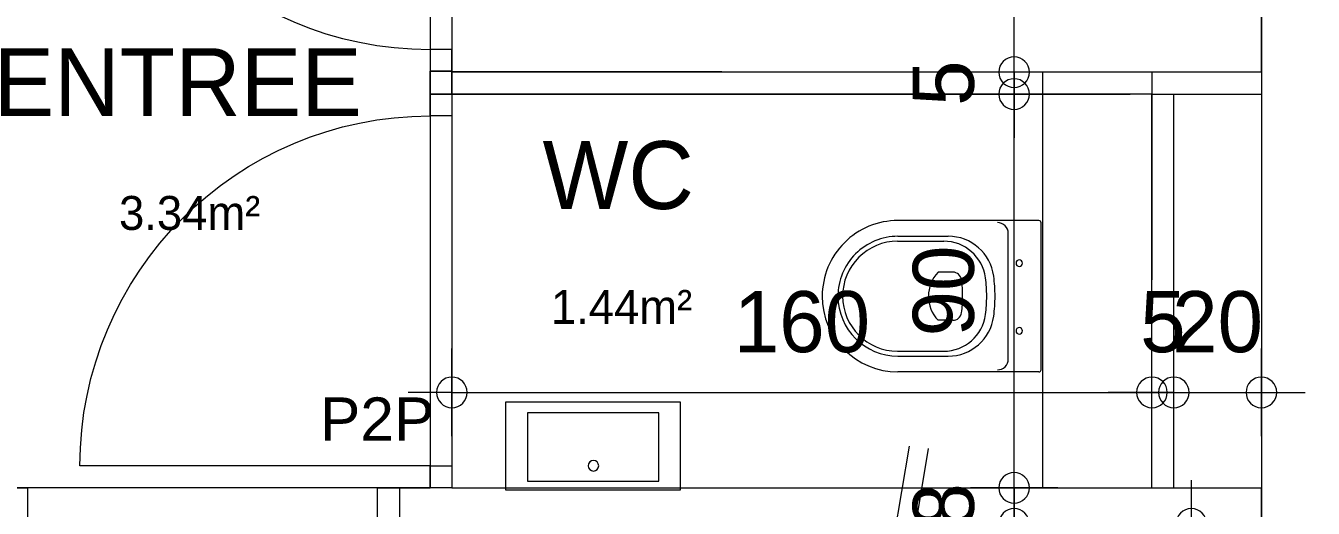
# Model space of a CAD drawing. Header units: metres. Extents: x -30.4 to 29.6, y -50.6 to 0.4.
# Drawn here: x -25.383 to -22.44, y -25.407 to -24.304 of the extents above; entities that cross this region are included whole.
import ezdxf
from ezdxf.enums import TextEntityAlignment as Align
from ezdxf.lldxf.tags import DXFTag

# ---------------------------------------------------------------- set-up
doc = ezdxf.new("R2010")
doc.units = ezdxf.units.M
doc.header["$MEASUREMENT"] = 0
for name, color, linetype in [('Calque commun', 7, 'Continuous'), ('Calque5', 7, 'Continuous'), ('Textes', 7, 'Continuous')]:
    doc.layers.add(name, color=color, linetype=linetype)
doc.styles.add('Arial4', font='arial.ttf', dxfattribs={"height": 0.098961})
doc.styles.add('Century Gothic', font='GOTHIC.TTF', dxfattribs={"height": 0.139636})
doc.styles.add('Century Gothic15', font='GOTHIC.TTF', dxfattribs={"height": 0.155151})
doc.styles.add('Century Gothic7', font='GOTHIC.TTF', dxfattribs={"height": 0.077575})
tags = doc.linetypes.add('DASHDOT2', pattern=[0.5, 0.25, -0.125, 0, -0.125]).pattern_tags.tags
tags[10:11] = [DXFTag(74, 4), DXFTag(75, 0), DXFTag(340, '0'), DXFTag(46, 1.0), DXFTag(50, 0.0), DXFTag(44, 0.0), DXFTag(45, 0.0)]
tags[8:9] = [DXFTag(74, 4), DXFTag(75, 0), DXFTag(340, '0'), DXFTag(46, 1.0), DXFTag(50, 0.0), DXFTag(44, 0.0), DXFTag(45, 0.0)]
tags[6:7] = [DXFTag(74, 4), DXFTag(75, 0), DXFTag(340, '0'), DXFTag(46, 1.0), DXFTag(50, 0.0), DXFTag(44, 0.0), DXFTag(45, 0.0)]
tags[4:5] = [DXFTag(74, 4), DXFTag(75, 0), DXFTag(340, '0'), DXFTag(46, 1.0), DXFTag(50, 0.0), DXFTag(44, 0.0), DXFTag(45, 0.0)]

# ---------------------------------------------------------------- blocks, each defined once
blk = doc.blocks.new('Block17413')
at = {"layer": 'Calque commun', "color": 7, "linetype": 'Continuous', "lineweight": 9}
blk.add_line((-22.5588, -22.7707), (-22.5588, -31.1306), dxfattribs=at)
blk = doc.blocks.new('@PRES_1_$$_1-40')
at = {"layer": 'Calque commun', "color": 5, "linetype": 'Continuous', "lineweight": 9}
blk.add_line((0.05, 0.05), (0.05, 0.85), dxfattribs=at)
at = {"layer": 'Calque commun', "color": 5, "linetype": 'Continuous', "lineweight": 9, "extrusion": (0, 0, -1)}
blk.add_arc((-0.05, 0.05), 0.8, 90, 180, dxfattribs=at)
at = {"layer": 'Calque commun', "color": 5, "linetype": 'Continuous', "lineweight": 9}
mesh = blk.add_polyface(dxfattribs=at)
corners = [(0, 0), (0, 0.05), (0.05, 0.05), (0.05, 0)]
mesh.append_faces([[corners[k] for k in face] for face in [(0, 1, 2, 3)]], dxfattribs={"color": 5})
mesh = blk.add_polyface(dxfattribs=at)
corners = [(0.85, 0), (0.85, 0.05), (0.9, 0.05), (0.9, 0)]
mesh.append_faces([[corners[k] for k in face] for face in [(0, 1, 2, 3)]], dxfattribs={"color": 5})
blk = doc.blocks.new('@PRES_1_$$_1-41')
at = {"layer": 'Calque commun', "color": 0, "linetype": 'Continuous', "lineweight": 9}
blk.add_line((0, 0), (0, 0.05), dxfattribs=at)
blk = doc.blocks.new('@PRES_1_$$_1-42')
at = {"layer": 'Calque commun', "color": 0, "linetype": 'Continuous', "lineweight": 9}
blk.add_line((0, 0), (0, 0.05), dxfattribs=at)
blk = doc.blocks.new('INTER_2D_COMB14')
at = {"layer": 'Calque5', "color": 0, "linetype": 'ByBlock', "lineweight": -2}
blk.add_blockref('@PRES_1_$$_1-40', (0, 0), dxfattribs=at)
at = {"layer": 'Calque5', "color": 15, "linetype": 'ByBlock', "lineweight": -2}
blk.add_blockref('@PRES_1_$$_1-41', (0, 0), dxfattribs=at)
at = {"layer": 'Calque5', "color": 15, "linetype": 'ByBlock', "lineweight": -2, "extrusion": (0, 0, -1), "xscale": -1, "yscale": -1, "zscale": -1, "rotation": -180}
blk.add_blockref('@PRES_1_$$_1-42', (-0.9, 0), dxfattribs=at)
blk = doc.blocks.new('PLACED_COMB14')
at = {"layer": 'Calque5', "color": 0, "linetype": 'ByBlock', "lineweight": -2}
blk.add_blockref('INTER_2D_COMB14', (0, 0), dxfattribs=at)
blk = doc.blocks.new('XMODULE1Pcent 16NONPMR9')
at = {"layer": 'Calque commun', "color": 5, "linetype": 'Continuous', "lineweight": 9}
blk.add_arc((0, 0), 0.5, 0, 359.9994, dxfattribs=at)
blk = doc.blocks.new('XMODULE1Pcent 16NONPMR10')
at = {"layer": 'Calque commun', "color": 5, "linetype": 'Continuous', "lineweight": 9}
blk.add_arc((0, 0), 0.5, 0, 359.9994, dxfattribs=at)
blk = doc.blocks.new('DimLine55291')
at = {"layer": 'Calque commun', "color": 5, "linetype": 'Continuous', "lineweight": 9}
for p, q in [((17.4315, -20.2785), (17.4315, -20.0785)), ((19.0315, -20.2785), (19.0315, -20.0785)), ((17.4315, -20.1785), (17.3315, -20.1785)), ((17.4315, -20.1785), (19.0315, -20.1785)), ((19.0315, -20.1785), (19.1315, -20.1785))]:
    blk.add_line(p, q, dxfattribs=at)
at = {"layer": 'Calque commun', "color": 5, "linetype": 'Continuous', "lineweight": 9, "xscale": 0.07000000029802322, "yscale": 0.07000000029802322, "zscale": 0.07000000029802322}
for name, p in [('XMODULE1Pcent 16NONPMR9', (17.4315, -20.1785)), ('XMODULE1Pcent 16NONPMR10', (19.0315, -20.1785))]:
    blk.add_blockref(name, p, dxfattribs=at)
at = {"layer": 'Calque commun', "color": 5, "linetype": 'Continuous', "lineweight": 9, "style": 'Century Gothic'}
blk.add_text('160', height=0.13964, dxfattribs=at).set_placement((18.2315, -20.1285), align=Align.BOTTOM_CENTER)
blk = doc.blocks.new('XMODULE1Pcent 16NONPMR11')
at = {"layer": 'Calque commun', "color": 5, "linetype": 'Continuous', "lineweight": 9}
blk.add_arc((0, 0), 0.5, 0, 359.9994, dxfattribs=at)
blk = doc.blocks.new('XMODULE1Pcent 16NONPMR12')
at = {"layer": 'Calque commun', "color": 5, "linetype": 'Continuous', "lineweight": 9}
blk.add_arc((0, 0), 0.5, 0, 359.9994, dxfattribs=at)
blk = doc.blocks.new('DimLine55302')
at = {"layer": 'Calque commun', "color": 5, "linetype": 'Continuous', "lineweight": 9}
for p, q in [((19.0315, -20.2785), (19.0315, -20.0785)), ((19.0815, -20.2785), (19.0815, -20.0785)), ((19.0315, -20.1785), (18.9315, -20.1785)), ((19.0315, -20.1785), (19.0815, -20.1785)), ((19.0815, -20.1785), (19.1815, -20.1785))]:
    blk.add_line(p, q, dxfattribs=at)
at = {"layer": 'Calque commun', "color": 5, "linetype": 'Continuous', "lineweight": 9, "xscale": 0.07000000029802322, "yscale": 0.07000000029802322, "zscale": 0.07000000029802322}
for name, p in [('XMODULE1Pcent 16NONPMR11', (19.0315, -20.1785)), ('XMODULE1Pcent 16NONPMR12', (19.0815, -20.1785))]:
    blk.add_blockref(name, p, dxfattribs=at)
at = {"layer": 'Calque commun', "color": 5, "linetype": 'Continuous', "lineweight": 9, "style": 'Century Gothic'}
blk.add_text('5', height=0.1396, dxfattribs=at).set_placement((19.0565, -20.1285), align=Align.BOTTOM_CENTER)
blk = doc.blocks.new('XMODULE1Pcent 16NONPMR17')
at = {"layer": 'Calque commun', "color": 5, "linetype": 'Continuous', "lineweight": 9}
blk.add_arc((0, 0), 0.5, 0, 359.9994, dxfattribs=at)
blk = doc.blocks.new('XMODULE1Pcent 16NONPMR18')
at = {"layer": 'Calque commun', "color": 5, "linetype": 'Continuous', "lineweight": 9}
blk.add_arc((0, 0), 0.5, 0, 359.9994, dxfattribs=at)
blk = doc.blocks.new('DimLine55344')
at = {"layer": 'Calque commun', "color": 5, "linetype": 'Continuous', "lineweight": 9}
for p, q in [((19.1215, -20.4792), (19.1215, -20.3792)), ((19.2215, -20.4792), (19.0215, -20.4792)), ((19.1215, -22.3567), (19.1215, -20.4792)), ((19.2215, -22.3567), (19.0215, -22.3567)), ((19.1215, -22.3567), (19.1215, -22.4567))]:
    blk.add_line(p, q, dxfattribs=at)
at = {"layer": 'Calque commun', "color": 5, "linetype": 'Continuous', "lineweight": 9, "xscale": 0.07000000029802322, "yscale": 0.07000000029802322, "zscale": 0.07000000029802322, "rotation": 90}
for name, p in [('XMODULE1Pcent 16NONPMR18', (19.1215, -20.4792)), ('XMODULE1Pcent 16NONPMR17', (19.1215, -22.3567))]:
    blk.add_blockref(name, p, dxfattribs=at)
at = {"layer": 'Calque commun', "color": 5, "linetype": 'Continuous', "lineweight": 9, "style": 'Century Gothic'}
blk.add_text('188', height=0.13964, rotation=90, dxfattribs=at).set_placement((19.0715, -21.4179), align=Align.BOTTOM_CENTER)
blk = doc.blocks.new('XMODULE1Pcent 16NONPMR19')
at = {"layer": 'Calque commun', "color": 5, "linetype": 'Continuous', "lineweight": 9}
blk.add_arc((0, 0), 0.5, 0, 359.9994, dxfattribs=at)
blk = doc.blocks.new('XMODULE1Pcent 16NONPMR20')
at = {"layer": 'Calque commun', "color": 5, "linetype": 'Continuous', "lineweight": 9}
blk.add_arc((0, 0), 0.5, 0, 359.9994, dxfattribs=at)
blk = doc.blocks.new('DimLine55352')
at = {"layer": 'Calque commun', "color": 5, "linetype": 'Continuous', "lineweight": 9}
for p, q in [((18.7164, -20.3966), (18.7164, -20.2966)), ((18.8164, -20.3966), (18.6164, -20.3966)), ((18.7164, -20.4792), (18.7164, -20.3966)), ((18.8164, -20.4792), (18.6164, -20.4792)), ((18.7164, -20.4792), (18.7164, -20.5792))]:
    blk.add_line(p, q, dxfattribs=at)
at = {"layer": 'Calque commun', "color": 5, "linetype": 'Continuous', "lineweight": 9, "xscale": 0.07000000029802322, "yscale": 0.07000000029802322, "zscale": 0.07000000029802322, "rotation": 90}
for name, p in [('XMODULE1Pcent 16NONPMR20', (18.7164, -20.3966)), ('XMODULE1Pcent 16NONPMR19', (18.7164, -20.4792))]:
    blk.add_blockref(name, p, dxfattribs=at)
at = {"layer": 'Calque commun', "color": 5, "linetype": 'Continuous', "lineweight": 9, "style": 'Century Gothic'}
blk.add_text('8', height=0.1396, rotation=90, dxfattribs=at).set_placement((18.6664, -20.4379), align=Align.BOTTOM_CENTER)
blk = doc.blocks.new('XMODULE1Pcent 16NONPMR21')
at = {"layer": 'Calque commun', "color": 5, "linetype": 'Continuous', "lineweight": 9}
blk.add_arc((0, 0), 0.5, 0, 359.9994, dxfattribs=at)
blk = doc.blocks.new('XMODULE1Pcent 16NONPMR22')
at = {"layer": 'Calque commun', "color": 5, "linetype": 'Continuous', "lineweight": 9}
blk.add_arc((0, 0), 0.5, 0, 359.9994, dxfattribs=at)
blk = doc.blocks.new('DimLine55360')
at = {"layer": 'Calque commun', "color": 5, "linetype": 'Continuous', "lineweight": 9}
for p, q in [((18.7164, -17.8266), (18.7164, -17.7266)), ((18.8164, -17.8266), (18.6164, -17.8266)), ((18.7164, -19.4466), (18.7164, -17.8266)), ((18.8164, -19.4466), (18.6164, -19.4466)), ((18.7164, -19.4466), (18.7164, -19.5466))]:
    blk.add_line(p, q, dxfattribs=at)
at = {"layer": 'Calque commun', "color": 5, "linetype": 'Continuous', "lineweight": 9, "xscale": 0.07000000029802322, "yscale": 0.07000000029802322, "zscale": 0.07000000029802322, "rotation": 90}
for name, p in [('XMODULE1Pcent 16NONPMR22', (18.7164, -17.8266)), ('XMODULE1Pcent 16NONPMR21', (18.7164, -19.4466))]:
    blk.add_blockref(name, p, dxfattribs=at)
at = {"layer": 'Calque commun', "color": 5, "linetype": 'Continuous', "lineweight": 9, "style": 'Century Gothic'}
blk.add_text('162', height=0.13964, rotation=90.0001, dxfattribs=at).set_placement((18.6664, -18.6366), align=Align.BOTTOM_CENTER)
blk = doc.blocks.new('XMODULE1Pcent 16NONPMR29')
at = {"layer": 'Calque commun', "color": 5, "linetype": 'Continuous', "lineweight": 9}
blk.add_arc((0, 0), 0.5, 0, 359.9994, dxfattribs=at)
blk = doc.blocks.new('XMODULE1Pcent 16NONPMR30')
at = {"layer": 'Calque commun', "color": 5, "linetype": 'Continuous', "lineweight": 9}
blk.add_arc((0, 0), 0.5, 0, 359.9994, dxfattribs=at)
blk = doc.blocks.new('DimLine55777')
at = {"layer": 'Calque commun', "color": 5, "linetype": 'Continuous', "lineweight": 9}
for p, q in [((19.0815, -20.2785), (19.0815, -20.0785)), ((19.2815, -20.2785), (19.2815, -20.0785)), ((19.0815, -20.1785), (18.9815, -20.1785)), ((19.0815, -20.1785), (19.2815, -20.1785)), ((19.2815, -20.1785), (19.3815, -20.1785))]:
    blk.add_line(p, q, dxfattribs=at)
at = {"layer": 'Calque commun', "color": 5, "linetype": 'Continuous', "lineweight": 9, "xscale": 0.07000000029802322, "yscale": 0.07000000029802322, "zscale": 0.07000000029802322}
for name, p in [('XMODULE1Pcent 16NONPMR29', (19.0815, -20.1785)), ('XMODULE1Pcent 16NONPMR30', (19.2815, -20.1785))]:
    blk.add_blockref(name, p, dxfattribs=at)
at = {"layer": 'Calque commun', "color": 5, "linetype": 'Continuous', "lineweight": 9, "style": 'Century Gothic'}
blk.add_text('20', height=0.13964, dxfattribs=at).set_placement((19.1815, -20.1285), align=Align.BOTTOM_CENTER)
blk = doc.blocks.new('lavmain')
at = {"layer": 'Calque commun', "color": 7, "linetype": 'Continuous', "lineweight": 9}
for p, q in [((0.4, 0), (0, 0)), ((0, 0), (0, -0.2)), ((0.4, -0.2), (0.4, 0)), ((0.35, -0.02), (0.05, -0.02)), ((0.05, -0.02), (0.05, -0.1757)), ((0.35, -0.1757), (0.35, -0.02)), ((0.05, -0.1757), (0.35, -0.1757)), ((0, -0.2), (0.4, -0.2))]:
    blk.add_line(p, q, dxfattribs=at)
blk.add_arc((0.1993, -0.055), 0.0121, 90, 89.9994, dxfattribs=at)
blk = doc.blocks.new('@PRES_1_$$_1-43')
at = {"layer": 'Calque commun', "color": 5, "linetype": 'Continuous', "lineweight": 9}
blk.add_line((0.05, 0.08), (0.05, 0.88), dxfattribs=at)
at = {"layer": 'Calque commun', "color": 5, "linetype": 'Continuous', "lineweight": 9, "extrusion": (0, 0, -1)}
blk.add_arc((-0.05, 0.08), 0.8, 90, 180, dxfattribs=at)
at = {"layer": 'Calque commun', "color": 5, "linetype": 'Continuous', "lineweight": 9}
mesh = blk.add_polyface(dxfattribs=at)
corners = [(0, 0), (0, 0.08), (0.05, 0.08), (0.05, 0)]
mesh.append_faces([[corners[k] for k in face] for face in [(0, 1, 2, 3)]], dxfattribs={"color": 5})
mesh = blk.add_polyface(dxfattribs=at)
corners = [(0.85, 0), (0.85, 0.08), (0.9, 0.08), (0.9, 0)]
mesh.append_faces([[corners[k] for k in face] for face in [(0, 1, 2, 3)]], dxfattribs={"color": 5})
blk = doc.blocks.new('@PRES_1_$$_1-44')
at = {"layer": 'Calque commun', "color": 7, "linetype": 'Continuous', "lineweight": 9}
blk.add_line((0, 0), (0, 0.08), dxfattribs=at)
blk = doc.blocks.new('@PRES_1_$$_1-45')
at = {"layer": 'Calque commun', "color": 7, "linetype": 'Continuous', "lineweight": 9}
blk.add_line((0, 0), (0, 0.08), dxfattribs=at)
blk = doc.blocks.new('INTER_2D_COMB15')
at = {"layer": 'Calque5', "color": 0, "linetype": 'ByBlock', "lineweight": -2}
for name in ['@PRES_1_$$_1-43', '@PRES_1_$$_1-44']:
    blk.add_blockref(name, (0, 0), dxfattribs=at)
at = {"layer": 'Calque5', "color": 0, "linetype": 'ByBlock', "lineweight": -2, "extrusion": (0, 0, -1), "xscale": -1, "yscale": -1, "zscale": -1, "rotation": -180}
blk.add_blockref('@PRES_1_$$_1-45', (-0.9, 0), dxfattribs=at)
blk = doc.blocks.new('PLACED_COMB15')
at = {"layer": 'Calque5', "color": 0, "linetype": 'ByBlock', "lineweight": -2}
blk.add_blockref('INTER_2D_COMB15', (0, 0), dxfattribs=at)
blk = doc.blocks.new('wc suspendu')
at = {"layer": 'Calque commun', "color": 15, "linetype": 'Continuous', "lineweight": 9}
for p, q in [((-0.173, -0.0497), (-0.173, -0.0515)), ((-0.173, -0.0497), (-0.173, -0.372)), ((0.168, -0.0447), (-0.168, -0.0447)), ((0.173, -0.0497), (0.173, -0.0515)), ((0.173, -0.0497), (0.173, -0.372)), ((0.1434, -0.1197), (-0.1434, -0.1197)), ((-0.137, -0.372), (-0.137, -0.2571)), ((-0.055, -0.2465), (-0.0551, -0.2797)), ((0.055, -0.2465), (0.0551, -0.2797)), ((0.137, -0.372), (0.137, -0.2571)), ((-0.1257, -0.3727), (-0.1257, -0.2673)), ((0.1257, -0.3727), (0.1257, -0.2673))]:
    blk.add_line(p, q, dxfattribs=at)
for centre, radius, start, end in [((-0.168, -0.0497), 0.005, 90, 180), ((0.168, -0.0497), 0.005, 0, 90), ((-0.0756, -0.0946), 0.0075, 0, 359.9994), ((0.0794, -0.0946), 0.0075, 0, 359.9994), ((-0.1434, -0.1447), 0.025, 90, 180), ((0.1434, -0.1447), 0.025, 0, 90), ((-0.032, -0.2571), 0.105, 97.505, 180), ((-0.0294, -0.2673), 0.0963, 97.505, 180), ((0, -0.5), 0.35, 90, 97.505), ((0, -0.4902), 0.3211, 90, 97.505), ((0, -0.5), 0.35, 82.495, 90), ((0, -0.4902), 0.3211, 82.495, 90), ((0.0294, -0.2673), 0.0963, 0, 82.495), ((0.032, -0.2571), 0.105, 0, 82.495), ((-0.035, -0.2465), 0.02, 97.8621, 180), ((0, -0.5), 0.2759, 90, 97.8622), ((0, -0.5), 0.2759, 82.1379, 90), ((0.035, -0.2465), 0.02, 0, 82.1378), ((0, -0.2241), 0.0783, 225.2695, 314.7305), ((0, -0.372), 0.173, 180, 270), ((0, -0.372), 0.137, 180, 270), ((0, -0.3727), 0.1257, 180, 270), ((0, -0.372), 0.137, 270, 0), ((0, -0.372), 0.173, 270, 0), ((0, -0.3727), 0.1257, 270, 0)]:
    blk.add_arc(centre, radius, start, end, dxfattribs=at)
blk = doc.blocks.new('XMODULE1Pcent 16NONPMR51')
at = {"layer": 'Calque commun', "color": 5, "linetype": 'Continuous', "lineweight": 9}
blk.add_arc((0, 0), 0.5, 0, 359.9994, dxfattribs=at)
blk = doc.blocks.new('XMODULE1Pcent 16NONPMR52')
at = {"layer": 'Calque commun', "color": 5, "linetype": 'Continuous', "lineweight": 9}
blk.add_arc((0, 0), 0.5, 0, 359.9994, dxfattribs=at)
blk = doc.blocks.new('DimLine60866')
at = {"layer": 'Calque commun', "color": 5, "linetype": 'Continuous', "lineweight": 9}
for p, q in [((18.7164, -19.4966), (18.7164, -19.3966)), ((18.8164, -19.4966), (18.6164, -19.4966)), ((18.7164, -20.3966), (18.7164, -19.4966)), ((18.8164, -20.3966), (18.6164, -20.3966)), ((18.7164, -20.3966), (18.7164, -20.4966))]:
    blk.add_line(p, q, dxfattribs=at)
at = {"layer": 'Calque commun', "color": 5, "linetype": 'Continuous', "lineweight": 9, "xscale": 0.07000000029802322, "yscale": 0.07000000029802322, "zscale": 0.07000000029802322, "rotation": 90}
for name, p in [('XMODULE1Pcent 16NONPMR52', (18.7164, -19.4966)), ('XMODULE1Pcent 16NONPMR51', (18.7164, -20.3966))]:
    blk.add_blockref(name, p, dxfattribs=at)
at = {"layer": 'Calque commun', "color": 5, "linetype": 'Continuous', "lineweight": 9, "style": 'Century Gothic'}
blk.add_text('90', height=0.13964, rotation=90, dxfattribs=at).set_placement((18.6664, -19.9466), align=Align.BOTTOM_CENTER)
blk = doc.blocks.new('XMODULE1Pcent 16NONPMR53')
at = {"layer": 'Calque commun', "color": 5, "linetype": 'Continuous', "lineweight": 9}
blk.add_arc((0, 0), 0.5, 0, 359.9994, dxfattribs=at)
blk = doc.blocks.new('XMODULE1Pcent 16NONPMR54')
at = {"layer": 'Calque commun', "color": 5, "linetype": 'Continuous', "lineweight": 9}
blk.add_arc((0, 0), 0.5, 0, 359.9994, dxfattribs=at)
blk = doc.blocks.new('DimLine60874')
at = {"layer": 'Calque commun', "color": 5, "linetype": 'Continuous', "lineweight": 9}
for p, q in [((18.7164, -19.4466), (18.7164, -19.3466)), ((18.8164, -19.4466), (18.6164, -19.4466)), ((18.7164, -19.4966), (18.7164, -19.4466)), ((18.8164, -19.4966), (18.6164, -19.4966)), ((18.7164, -19.4966), (18.7164, -19.5966))]:
    blk.add_line(p, q, dxfattribs=at)
at = {"layer": 'Calque commun', "color": 5, "linetype": 'Continuous', "lineweight": 9, "xscale": 0.07000000029802322, "yscale": 0.07000000029802322, "zscale": 0.07000000029802322, "rotation": 90}
for name, p in [('XMODULE1Pcent 16NONPMR54', (18.7164, -19.4466)), ('XMODULE1Pcent 16NONPMR53', (18.7164, -19.4966))]:
    blk.add_blockref(name, p, dxfattribs=at)
at = {"layer": 'Calque commun', "color": 5, "linetype": 'Continuous', "lineweight": 9, "style": 'Century Gothic'}
blk.add_text('5', height=0.1396, rotation=90, dxfattribs=at).set_placement((18.6664, -19.4716), align=Align.BOTTOM_CENTER)
blk = doc.blocks.new('XMODULE1Pcent 16NONPMR63')
at = {"layer": 'Calque commun', "color": 15, "linetype": 'Continuous', "lineweight": 18}
for p, q in [((17.3815, -19.4966), (17.3815, -19.4445)), ((17.4315, -19.4966), (17.4315, -19.4445)), ((19.2815, -19.4466), (17.4315, -19.4466)), ((17.4315, -19.4466), (17.4315, -19.4966)), ((19.2815, -19.4466), (19.2815, -19.4966)), ((17.4315, -19.4966), (18.9816, -19.4966)), ((19.0315, -19.4966), (19.2815, -19.4966)), ((19.0315, -20.3966), (19.0315, -19.4966)), ((19.0815, -20.3966), (19.0815, -19.4966))]:
    blk.add_line(p, q, dxfattribs=at)
at = {"layer": 'Calque commun', "color": 7, "linetype": 'DASHDOT2', "lineweight": 9}
for p, q in [((18.2474, -21.6778), (18.4772, -20.3013)), ((18.4844, -20.5266), (18.5211, -20.3068))]:
    blk.add_line(p, q, dxfattribs=at)
at = {"layer": 'Calque commun', "color": 9, "linetype": 'Continuous', "lineweight": 9}
blk.add_line((17.3815, -20.3966), (16.0815, -20.3966), dxfattribs=at)
at = {"layer": 'Calque commun', "color": 7, "linetype": 'Continuous', "lineweight": 18}
for p, q in [((17.3115, -20.3966), (17.3815, -20.3966)), ((17.4315, -20.3966), (18.9816, -20.3966)), ((19.0315, -20.3966), (19.2815, -20.3966)), ((19.2815, -20.4766), (19.2815, -20.3966))]:
    blk.add_line(p, q, dxfattribs=at)
at = {"layer": 'Calque commun', "color": 5, "linetype": 'Continuous', "lineweight": 9}
for name in ['DimLine55360', 'DimLine60874', 'DimLine60866', 'DimLine55291', 'DimLine55302', 'DimLine55777', 'DimLine55352', 'DimLine55344']:
    blk.add_blockref(name, (0, 0), dxfattribs=at)
at = {"layer": 'Calque commun', "color": 0, "linetype": 'ByBlock', "lineweight": -2, "extrusion": (0, 0, -1), "xscale": -1, "yscale": -1, "zscale": -1, "rotation": 90.00000000000001}
blk.add_blockref('PLACED_COMB14', (-17.4315, -18.5445), dxfattribs=at)
at = {"layer": 'Calque commun', "color": 0, "linetype": 'ByBlock', "lineweight": -2}
for name, p, rotation in [('PLACED_COMB14', (17.4315, -20.3966), 89.99999999999999), ('wc suspendu', (18.8229, -19.9586), -90.00000000000001), ('lavmain', (17.9543, -20.4011), 180), ('PLACED_COMB15', (17.3115, -20.3966), 180)]:
    blk.add_blockref(name, p, dxfattribs=dict(at, rotation=rotation))
at = {"layer": 'Calque commun', "color": 9, "linetype": 'ByBlock', "lineweight": -2, "style": 'Century Gothic7'}
for s, p in [('3.34m²', (16.9937, -19.7295, 0)), ('1.44m²', (17.9807, -19.9442))]:
    blk.add_text(s, height=0.07758, dxfattribs=at).set_placement(p, align=Align.TOP_RIGHT)
at = {"layer": 'Textes', "color": 5, "linetype": 'ByBlock', "lineweight": -2, "style": 'Century Gothic15'}
for s, p in [('ENTREE', (16.3841, -19.3918)), ('WC', (17.6389, -19.6041))]:
    blk.add_text(s, height=0.15515, dxfattribs=at).set_placement(p, align=Align.TOP_LEFT)
at = {"layer": 'Textes', "color": 5, "linetype": 'ByBlock', "lineweight": -2, "style": 'Arial4'}
blk.add_text('P2P', height=0.09896, dxfattribs=at).set_placement((17.13, -20.3186), align=Align.BOTTOM_LEFT)
at = {"layer": 'Calque commun', "color": 9, "linetype": 'Continuous', "lineweight": 18}
mesh = blk.add_polyface(dxfattribs=at)
corners = [(17.0395, -21.5019), (17.262, -21.3766), (16.0315, -20.4766), (13.9816, -20.2866), (16.0315, -17.8266), (13.3216, -17.8268), (16.9815, -22.4041), (13.3216, -26.1866), (19.2815, -26.1866), (16.9815, -21.654), (13.9816, -21.0066), (13.3216, -20.2866), (18.2659, -20.4766), (19.2815, -22.4041), (13.3216, -21.0066), (18.2659, -21.3766), (17.1586, -21.4553), (17.262, -21.4566)]
mesh.append_faces([[corners[k] for k in face] for face in [(7, 10, 14), (1, 16, 17)]], dxfattribs={"vtx0": -1, "color": 9})
mesh.append_faces([[corners[k] for k in face] for face in [(0, 2, 9)]], dxfattribs={"vtx0": -1, "vtx1": -1, "color": 9})
mesh.append_faces([[corners[k] for k in face] for face in [(0, 1, 2), (6, 10, 7), (2, 10, 9)]], dxfattribs={"vtx0": -1, "vtx1": -1, "vtx2": -1, "color": 9})
mesh.append_faces([[corners[k] for k in face] for face in [(3, 4, 5), (6, 7, 8), (3, 2, 4), (1, 12, 2)]], dxfattribs={"vtx0": -1, "vtx2": -1, "color": 9})
mesh.append_faces([[corners[k] for k in face] for face in [(11, 3, 5), (13, 6, 8)]], dxfattribs={"vtx1": -1, "color": 9})
mesh.append_faces([[corners[k] for k in face] for face in [(0, 16, 1), (3, 10, 2), (6, 9, 10)]], dxfattribs={"vtx1": -1, "vtx2": -1, "color": 9})
mesh.append_faces([[corners[k] for k in face] for face in [(1, 15, 12)]], dxfattribs={"vtx2": -1, "color": 9})
at = {"layer": 'Calque commun', "color": 9, "linetype": 'Continuous', "lineweight": 9}
mesh = blk.add_polyface(dxfattribs=at)
corners = [(17.3815, -20.3966), (16.0815, -20.3966), (16.0815, -17.8266), (17.3815, -17.8266)]
mesh.append_faces([[corners[k] for k in face] for face in [(0, 1, 2, 3)]], dxfattribs={"color": 9})
mesh = blk.add_polyface(dxfattribs=at)
corners = [(19.2815, -17.8266), (17.4315, -17.8266), (17.4315, -19.4445), (19.2815, -19.4466)]
mesh.append_faces([[corners[k] for k in face] for face in [(0, 1, 2, 3)]], dxfattribs={"color": 9})
at = {"layer": 'Calque commun', "color": 7, "linetype": 'Continuous', "lineweight": 9}
mesh = blk.add_polyface(dxfattribs=at)
corners = [(19.0316, -19.4466), (18.7816, -19.4466), (18.7816, -20.3966), (19.0315, -20.3966)]
mesh.append_faces([[corners[k] for k in face] for face in [(0, 1, 2, 3)]], dxfattribs={"color": 7})
at = {"layer": 'Calque commun', "color": 9, "linetype": 'Continuous', "lineweight": 9}
mesh = blk.add_polyface(dxfattribs=at)
corners = [(19.0315, -19.4966), (17.4315, -19.4966), (17.4315, -20.3966), (19.0315, -20.3966)]
mesh.append_faces([[corners[k] for k in face] for face in [(0, 1, 2, 3)]], dxfattribs={"color": 9})

msp = doc.modelspace()

# ---------------------------------------------------------------- block references
at = {"layer": 'Calque commun', "color": 0, "linetype": 'ByBlock', "lineweight": -2}
for name, p in [('Block17413', (0, 0)), ('XMODULE1Pcent 16NONPMR63', (-41.8403, -4.964))]:
    msp.add_blockref(name, p, dxfattribs=at)

# ---------------------------------------------------------------- meshes
at = {"layer": 'Calque commun', "color": 7, "linetype": 'Continuous', "lineweight": 9}
mesh = msp.add_polyface(dxfattribs=at)
corners = [(29.6021, -8.6275), (-30.3979, -8.6275), (-30.3979, -50.6275), (29.6021, -50.6275)]
mesh.append_faces([[corners[k] for k in face] for face in [(0, 1, 2, 3)]], dxfattribs={"color": 7})

doc.saveas('drawing.dxf')
